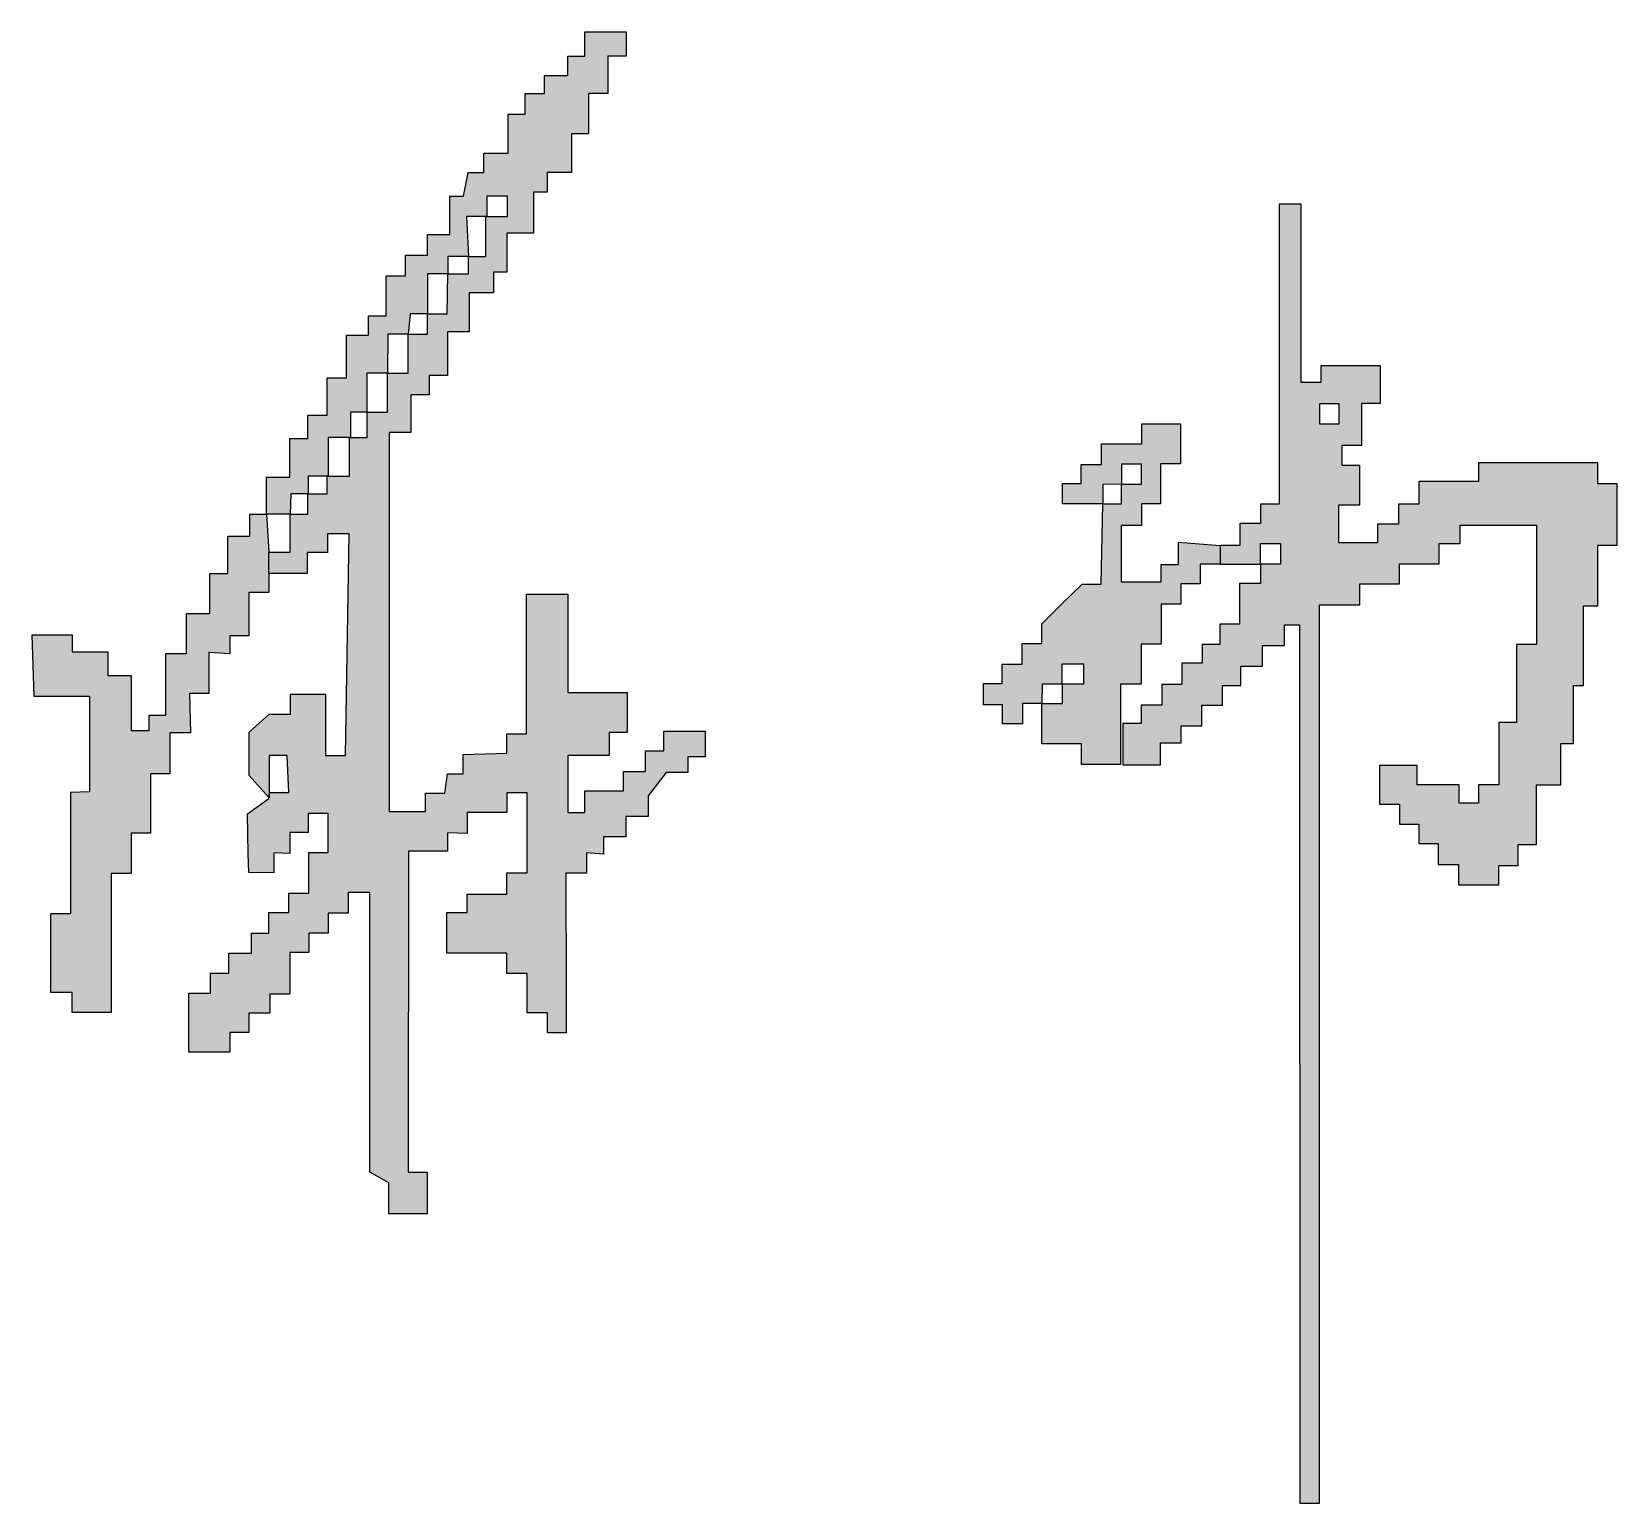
# Model space of a CAD drawing. Header units: inches. Extents: x -1293886 to -986005, y -15154 to 203628.
# Drawn here: x -1237127 to -1236398, y -3708 to -3030 of the extents above; entities that cross this region are included whole.
import ezdxf

# ---------------------------------------------------------------- set-up
doc = ezdxf.new("R2010")
doc.units = ezdxf.units.IN
doc.header["$LTSCALE"] = 100
doc.header["$MEASUREMENT"] = 0
doc.layers.get('0').update_dxf_attribs({"color": 252})

# ---------------------------------------------------------------- blocks, each defined once
blk = doc.blocks.new('XIEWEI')
h = blk.add_hatch(color=4)
h.dxf.hatch_style = 1
h.paths.add_polyline_path([(1960753.29, -660033.59), (1960772.3, -660033.59), (1960772.3, -660022.98), (1960780.68, -660022.98), (1960780.68, -660004.54), (1960753.29, -660004.54), (1960753.29, -659959.28), (1960734.29, -659959.28), (1960734.29, -660023.54), (1960725.35, -660023.54), (1960725.35, -660032.48), (1960705.22, -660033.04), (1960705.22, -660041.98), (1960697.95, -660041.98), (1960696.83, -660050.92), (1960687.89, -660050.92), (1960687.89, -660059.3), (1960671.12, -660059.3), (1960671.12, -659884.96), (1960681.18, -659884.96), (1960681.18, -659867.64), (1960689.57, -659867.64), (1960689.57, -659858.7), (1960697.95, -659858.7), (1960697.95, -659838.59), (1960708.02, -659838.59), (1960708.02, -659820.71), (1960719.2, -659820.71), (1960719.2, -659811.21), (1960725.35, -659811.21), (1960725.35, -659793.33), (1960737.64, -659793.33), (1960737.64, -659774.33), (1960743.79, -659774.33), (1960743.79, -659765.39), (1960754.97, -659765.39), (1960754.97, -659747.51), (1960762.8, -659747.51), (1960762.8, -659729.07), (1960771.74, -659729.07), (1960771.74, -659711.75), (1960780.13, -659711.75), (1960780.13, -659700.57), (1960761.12, -659700.57), (1960761.12, -659711.75), (1960753.29, -659711.75), (1960753.29, -659720.69), (1960742.67, -659720.69), (1960742.67, -659729.07), (1960733.73, -659729.07), (1960733.73, -659738.57), (1960725.9, -659738.57), (1960725.9, -659756.45), (1960714.72, -659756.45), (1960714.72, -659765.39), (1960707.46, -659765.39), (1960705.35, -659776.2), (1960699.01, -659776.2), (1960699.01, -659793.94), (1960688.87, -659793.94), (1960688.87, -659803.44), (1960678.73, -659803.44), (1960678.73, -659812.95), (1960669.85, -659812.95), (1960669.85, -659831.33), (1960661.61, -659831.33), (1960661.61, -659840.2), (1960651.47, -659840.2), (1960651.47, -659859.84), (1960642.59, -659859.84), (1960642.59, -659876.95), (1960633.72, -659876.95), (1960633.72, -659887.72), (1960625.47, -659887.72), (1960625.47, -659905.47), (1960614.7, -659905.47), (1960614.7, -659922.58), (1960625.66, -659922.58), (1960625.88, -659913.17), (1960633.85, -659913.17), (1960633.85, -659905.11), (1960643.15, -659905.11), (1960643.15, -659887.2), (1960653.34, -659887.2), (1960653.34, -659875.56), (1960660.88, -659875.56), (1960660.88, -659857.65), (1960670.46, -659857.65), (1960670.62, -659839.74), (1960679.86, -659839.74), (1960680.81, -659830.34), (1960688.82, -659830.34), (1960688.79, -659811.98), (1960698.22, -659811.98), (1960698.09, -659803.92), (1960707.63, -659803.92), (1960706.73, -659785.56), (1960716.14, -659785.56), (1960716.14, -659776.16), (1960725.55, -659776.16), (1960725.55, -659785.56), (1960715.69, -659785.56), (1960715.69, -659803.92), (1960707.63, -659803.92), (1960707.63, -659811.98), (1960698.22, -659811.98), (1960697.78, -659830.34), (1960688.82, -659830.34), (1960688.82, -659839.74), (1960679.86, -659839.74), (1960679.86, -659857.65), (1960670.46, -659857.65), (1960670.46, -659875.56), (1960661.05, -659875.56), (1960661.05, -659887.2), (1960652.99, -659887.2), (1960652.99, -659905.11), (1960642.68, -659905.11), (1960642.68, -659913.17), (1960633.72, -659913.17), (1960633.72, -659922.58), (1960625.66, -659922.58), (1960625.66, -659940.04), (1960615.89, -659940.04), (1960615.89, -659949.91), (1960633.46, -659949.91), (1960633.46, -659940.23), (1960642.78, -659940.23), (1960642.78, -659931.62), (1960652.83, -659931.62), (1960651.01, -660033.55), (1960641.85, -660033.55), (1960641.85, -660005.34), (1960625.83, -660005.34), (1960625.83, -660014.49), (1960615.91, -660014.49), (1960606.76, -660022.88), (1960606.76, -660042.71), (1960615.91, -660052.98), (1960615.91, -660033.55), (1960624.31, -660033.55), (1960625.02, -660050.64), (1960616.06, -660050.64), (1960615.89, -660053.39), (1960605.99, -660060.41), (1960606.3, -660078.59), (1960606.69, -660087.4), (1960618.11, -660087.53), (1960618.17, -660078.34), (1960625.47, -660078.59), (1960625.47, -660069.01), (1960633.9, -660069.01), (1960633.9, -660060.19), (1960643.1, -660060.19), (1960643.1, -660078.2), (1960634.29, -660078.2), (1960634.29, -660096.97), (1960625.08, -660096.97), (1960625.08, -660105.78), (1960615.89, -660105.78), (1960615.89, -660115.36), (1960607.84, -660115.36), (1960607.84, -660124.56), (1960597.49, -660124.56), (1960597.49, -660133.75), (1960589.06, -660133.75), (1960589.06, -660142.95), (1960579.09, -660142.95), (1960579.09, -660170.14), (1960597.87, -660170.14), (1960597.87, -660160.95), (1960606.69, -660160.95), (1960606.69, -660152.14), (1960616.27, -660152.14), (1960616.27, -660143.33), (1960625.47, -660143.33), (1960625.47, -660124.17), (1960634.29, -660124.17), (1960634.29, -660115.36), (1960643.1, -660115.36), (1960643.1, -660106.17), (1960652.3, -660106.17), (1960652.3, -660096.59), (1960662.26, -660096.59), (1960662.26, -660225.31), (1960671.07, -660230.25), (1960671.07, -660244.47), (1960688.71, -660244.47), (1960688.71, -660225.31), (1960679.89, -660225.31), (1960680, -660077.56), (1960697.97, -660077.56), (1960697.97, -660069.18), (1960707.07, -660069.42), (1960707.07, -660059.84), (1960725.28, -660059.84), (1960725.28, -660050.74), (1960734.62, -660050.74), (1960734.62, -660087.61), (1960725.28, -660087.61), (1960725.28, -660097.43), (1960707.07, -660097.43), (1960707.07, -660105.81), (1960697.73, -660105.81), (1960697.73, -660124.49), (1960725.28, -660124.49), (1960725.28, -660133.82), (1960734.62, -660133.82), (1960734.62, -660142.92), (1960734.62, -660152.02), (1960743.96, -660152.02), (1960743.96, -660161.12), (1960752.64, -660161.12), (1960752.58, -660142.69), (1960752.4, -660087.65), (1960761.91, -660087.65), (1960761.91, -660078.42), (1960769.77, -660078.93), (1960769.77, -660071.05), (1960780.02, -660071.05), (1960780.02, -660061.59), (1960790.28, -660061.59), (1960790.28, -660052.13), (1960798.57, -660041.42), (1960808.63, -660041.42), (1960808.63, -660034.15), (1960816.46, -660034.15), (1960816.46, -660022.42), (1960797.45, -660022.42), (1960797.45, -660031.36), (1960789.07, -660031.36), (1960789.07, -660040.86), (1960779.01, -660040.86), (1960779.01, -660049.8), (1960761.12, -660049.8), (1960761.12, -660059.86), (1960753.29, -660059.86)])
h = blk.add_hatch(color=4)
h.dxf.hatch_style = 1
h.paths.add_polyline_path([(1961081.15, -659936.02), (1961081.15, -659945.54), (1961071.93, -659945.54), (1961071.93, -659954.51), (1961062.31, -659954.51), (1961062.31, -659973.15), (1961053.33, -659973.15), (1961053.33, -659982.5), (1961045.1, -659982.5), (1961045.1, -659991.1), (1961035.74, -659991.1), (1961035.74, -660000.9), (1961026.53, -660000.9), (1961026.53, -660010.4), (1961017.03, -660010.4), (1961017.03, -660018.84), (1961008.58, -660018.84), (1961008.58, -660037.84), (1961026, -660037.84), (1961026, -660027.81), (1961035.5, -660027.81), (1961035.5, -660019.9), (1961045, -660019.9), (1961045, -660010.4), (1961054.5, -660010.4), (1961054.5, -660001.43), (1961062.95, -660001.43), (1961062.95, -659992.47), (1961072.97, -659992.47), (1961072.97, -659982.97), (1961083, -659982.97), (1961083, -659973.47), (1961089.86, -659973.47), (1961090.01, -660377.62), (1961099.07, -660377.62), (1961099.07, -659964.27), (1961117.74, -659964.27), (1961117.74, -659954.6), (1961135.92, -659954.6), (1961135.92, -659945.32), (1961154.1, -659945.32), (1961154.1, -659936.04), (1961163.77, -659936.04), (1961163.77, -659927.54), (1961198.96, -659927.54), (1961198.96, -659982.44), (1961189.68, -659982.44), (1961189.68, -660018.39), (1961181.56, -660018.39), (1961181.56, -660047), (1961172.28, -660047), (1961172.28, -660055.51), (1961163.38, -660055.51), (1961163.38, -660047), (1961144.04, -660047), (1961144.04, -660038.11), (1961126.64, -660038.11), (1961126.64, -660055.89), (1961135.92, -660055.89), (1961135.92, -660065.17), (1961144.81, -660065.17), (1961144.81, -660074.06), (1961153.71, -660074.06), (1961153.71, -660083.73), (1961162.99, -660083.73), (1961162.99, -660093.01), (1961181.56, -660093.01), (1961181.56, -660084.11), (1961190.45, -660084.11), (1961190.45, -660074.45), (1961198.96, -660074.45), (1961198.96, -660057.44), (1961198.96, -660047), (1961210.18, -660047), (1961210.18, -660037.72), (1961210.18, -660028.06), (1961215.98, -660028.06), (1961215.98, -660001.38), (1961220.62, -660001.38), (1961220.62, -659982.44), (1961220.62, -659972), (1961220.62, -659964.65), (1961227.19, -659964.65), (1961227.19, -659936.82), (1961236.09, -659936.82), (1961236.09, -659908.6), (1961227.19, -659908.6), (1961227.19, -659898.93), (1961172.28, -659898.93), (1961172.28, -659907.44), (1961144.81, -659907.44), (1961144.81, -659917.87), (1961135.53, -659917.87), (1961135.53, -659927.15), (1961125.86, -659927.15), (1961125.86, -659935.66), (1961108.07, -659935.66), (1961108.07, -659918.26), (1961117.74, -659918.26), (1961117.74, -659900.09), (1961109.59, -659900.09), (1961109.59, -659890.72), (1961118.6, -659890.72), (1961118.6, -659880.43), (1961118.6, -659871.43), (1961127.18, -659871.43), (1961127.18, -659854.28), (1961108.74, -659854.28), (1961099.73, -659854.28), (1961099.73, -659861.99), (1961090.71, -659861.99), (1961090.71, -659779.94), (1961080.56, -659779.94), (1961080.56, -659917.88), (1961071.93, -659917.88), (1961071.93, -659926.81), (1961062.42, -659926.81), (1961062.42, -659936.92), (1961053.49, -659936.92), (1961053.49, -659945.54), (1961071.93, -659945.54), (1961071.93, -659936.02)])
h.paths.add_polyline_path([(1961099.14, -659880.99), (1961099.14, -659871.84), (1961108.11, -659871.84), (1961108.11, -659880.99)], flags=16)
h = blk.add_hatch(color=4)
h.dxf.hatch_style = 1
h.paths.add_polyline_path([(1960998.68, -659954.7), (1960989.9, -659954.7), (1960980.59, -659963.77), (1960971.45, -659972.97), (1960971.45, -659982.12), (1960962.3, -659982.12), (1960962.3, -659991.59), (1960953.16, -659991.59), (1960953.16, -660000.4), (1960944.52, -660000.4), (1960944.52, -660010.21), (1960953.33, -660010.21), (1960953.33, -660019.01), (1960962.47, -660019.01), (1960962.47, -660009.72), (1960971.46, -660009.72), (1960971.59, -660000.68), (1960980.64, -660000.68), (1960980.64, -659991.48), (1960990.76, -659991.48), (1960990.76, -660000.62), (1960980.94, -660000.62), (1960980.94, -660009.72), (1960971.46, -660009.72), (1960971.46, -660028.23), (1960989.64, -660028.23), (1960989.64, -660037.68), (1961007.61, -660037.68), (1961007.61, -660000.79), (1961017.04, -660000.79), (1961017.04, -659982.33), (1961026.29, -659982.33), (1961026.29, -659963.97), (1961035.28, -659963.97), (1961035.28, -659954.55), (1961044.26, -659954.55), (1961044.26, -659945.54), (1961053.49, -659945.54), (1961053.49, -659936.92), (1961034.27, -659935.36), (1961034.27, -659945.73), (1961026.34, -659945.73), (1961026.34, -659953.66), (1961017.8, -659953.66), (1961007.86, -659953.66), (1961007.86, -659945.12), (1961007.86, -659927.78), (1961017.26, -659927.78), (1961017.26, -659917.8), (1961026.04, -659917.8), (1961026.04, -659899.33), (1961035.13, -659899.33), (1961035.13, -659881.02), (1961017.42, -659881.02), (1961017.42, -659890.25), (1961008.03, -659890.25), (1960998.79, -659890.25), (1960998.79, -659899.64), (1960989.55, -659899.64), (1960989.55, -659908.41), (1960980.93, -659908.41), (1960980.93, -659917.73), (1960999.43, -659917.73), (1960999.43, -659908.84), (1961007.98, -659908.78), (1961008.05, -659899.55), (1961017.18, -659899.55), (1961017.18, -659908.78), (1961007.98, -659908.78), (1961007.98, -659917.73), (1960999.43, -659917.73)])
h = blk.add_hatch(color=4)
h.dxf.hatch_style = 1
h.paths.add_polyline_path([(1960561.39, -660042.07), (1960570.25, -660042.07), (1960570.25, -660023.11), (1960579.74, -660023.11), (1960579.3, -660005.12), (1960588.27, -660005.12), (1960588.27, -659986.12), (1960597.95, -659986.83), (1960597.95, -659978.59), (1960606.56, -659978.59), (1960606.56, -659958.51), (1960615.89, -659958.51), (1960615.89, -659949.91), (1960615.89, -659940.04), (1960614.7, -659922.58), (1960607.09, -659922.58), (1960607.09, -659932.72), (1960596.95, -659932.72), (1960596.95, -659949.82), (1960588.71, -659949.82), (1960588.71, -659968.2), (1960577.93, -659968.2), (1960577.93, -659986.58), (1960568.42, -659986.58), (1960568.42, -659997.35), (1960568.42, -660015.09), (1960560.81, -660015.09), (1960560.81, -660022.07), (1960552.57, -660022.07), (1960552.57, -659996.72), (1960541.8, -659996.72), (1960541.8, -659985.94), (1960525.32, -659985.94), (1960525.32, -659978.01), (1960506.74, -659978.01), (1960507.66, -660006.34), (1960533.26, -660006.34), (1960533.26, -660050.22), (1960524.57, -660050.57), (1960524.57, -660106.42), (1960515.59, -660106.42), (1960515.54, -660142.61), (1960525.35, -660142.61), (1960525.35, -660151.77), (1960543.37, -660151.77), (1960543.37, -660087.91), (1960552.54, -660087.91), (1960552.54, -660069.26), (1960561.39, -660069.26)])
at = {"color": 4}
for points in [[(1960506.74, -659978.01), (1960525.32, -659978.01), (1960525.32, -659985.94), (1960541.8, -659985.94), (1960541.8, -659996.72), (1960552.57, -659996.72), (1960552.57, -660022.07), (1960560.81, -660022.07), (1960560.81, -660015.09), (1960568.42, -660015.09), (1960568.42, -659997.35), (1960568.42, -659986.58), (1960577.93, -659986.58), (1960577.93, -659968.2), (1960588.71, -659968.2), (1960588.71, -659949.82), (1960596.95, -659949.82), (1960596.95, -659932.72), (1960607.09, -659932.72), (1960607.09, -659922.58), (1960614.7, -659922.58), (1960614.7, -659905.47), (1960625.47, -659905.47), (1960625.47, -659887.72), (1960633.72, -659887.72), (1960633.72, -659876.95), (1960642.59, -659876.95), (1960642.59, -659859.84), (1960651.47, -659859.84), (1960651.47, -659840.2), (1960661.61, -659840.2), (1960661.61, -659831.33), (1960669.85, -659831.33), (1960669.85, -659812.95), (1960678.73, -659812.95), (1960678.73, -659803.44), (1960688.87, -659803.44), (1960688.87, -659793.94), (1960699.01, -659793.94), (1960699.01, -659776.2), (1960705.35, -659776.2), (1960707.46, -659765.39), (1960714.72, -659765.39), (1960714.72, -659756.45), (1960725.9, -659756.45), (1960725.9, -659738.57), (1960733.73, -659738.57), (1960733.73, -659729.07), (1960742.67, -659729.07), (1960742.67, -659720.69), (1960753.29, -659720.69), (1960753.29, -659711.75), (1960761.12, -659711.75), (1960761.12, -659700.57), (1960780.13, -659700.57), (1960780.13, -659711.75), (1960771.74, -659711.75), (1960771.74, -659729.07), (1960762.8, -659729.07), (1960762.8, -659747.51), (1960754.97, -659747.51), (1960754.97, -659765.39), (1960743.79, -659765.39), (1960743.79, -659774.33), (1960737.64, -659774.33), (1960737.64, -659793.33), (1960725.35, -659793.33), (1960725.35, -659811.21), (1960719.2, -659811.21), (1960719.2, -659820.71), (1960708.02, -659820.71), (1960708.02, -659838.59), (1960697.95, -659838.59), (1960697.95, -659858.7), (1960689.57, -659858.7), (1960689.57, -659867.64), (1960681.18, -659867.64), (1960681.18, -659884.96), (1960671.12, -659884.96), (1960671.12, -660059.3), (1960687.89, -660059.3), (1960687.89, -660050.92), (1960696.83, -660050.92), (1960697.95, -660041.98), (1960705.22, -660041.98), (1960705.22, -660033.04), (1960725.35, -660032.48), (1960725.35, -660023.54), (1960734.29, -660023.54), (1960734.29, -659959.28), (1960753.29, -659959.28), (1960753.29, -660004.54), (1960780.68, -660004.54), (1960780.68, -660022.98), (1960772.3, -660022.98), (1960772.3, -660033.59), (1960753.29, -660033.59), (1960753.29, -660059.86), (1960761.12, -660059.86), (1960761.12, -660049.8), (1960779.01, -660049.8), (1960779.01, -660040.86), (1960789.07, -660040.86), (1960789.07, -660031.36), (1960797.45, -660031.36), (1960797.45, -660022.42), (1960816.46, -660022.42), (1960816.46, -660034.15), (1960808.63, -660034.15), (1960808.63, -660041.42), (1960798.57, -660041.42), (1960790.28, -660052.13), (1960790.28, -660061.59), (1960780.02, -660061.59), (1960780.02, -660071.05), (1960769.77, -660071.05), (1960769.77, -660078.93), (1960761.91, -660078.42), (1960761.91, -660087.65), (1960752.4, -660087.65), (1960752.58, -660142.69), (1960752.64, -660161.12), (1960743.96, -660161.12), (1960743.96, -660152.02), (1960734.62, -660152.02), (1960734.62, -660142.92), (1960734.62, -660133.82), (1960725.28, -660133.82), (1960725.28, -660124.49), (1960697.73, -660124.49), (1960697.73, -660105.81), (1960707.07, -660105.81), (1960707.07, -660097.43), (1960725.28, -660097.43), (1960725.28, -660087.61), (1960734.62, -660087.61), (1960734.62, -660050.74), (1960725.28, -660050.74), (1960725.28, -660059.84), (1960707.07, -660059.84), (1960707.07, -660069.42), (1960697.97, -660069.18), (1960697.97, -660077.56), (1960680, -660077.56), (1960679.89, -660225.31), (1960688.71, -660225.31), (1960688.71, -660244.47), (1960671.07, -660244.47), (1960671.07, -660230.25), (1960662.26, -660225.31), (1960662.26, -660096.59), (1960652.3, -660096.59), (1960652.3, -660106.17), (1960643.1, -660106.17), (1960643.1, -660115.36), (1960634.29, -660115.36), (1960634.29, -660124.17), (1960625.47, -660124.17), (1960625.47, -660143.33), (1960616.27, -660143.33), (1960616.27, -660152.14), (1960606.69, -660152.14), (1960606.69, -660160.95), (1960597.87, -660160.95), (1960597.87, -660170.14), (1960579.09, -660170.14), (1960579.09, -660142.95), (1960589.06, -660142.95), (1960589.06, -660133.75), (1960597.49, -660133.75), (1960597.49, -660124.56), (1960607.84, -660124.56), (1960607.84, -660115.36), (1960615.89, -660115.36), (1960615.89, -660105.78), (1960625.08, -660105.78), (1960625.08, -660096.97), (1960634.29, -660096.97), (1960634.29, -660078.2), (1960643.1, -660078.2), (1960643.1, -660060.19), (1960633.9, -660060.19), (1960633.9, -660069.01), (1960625.47, -660069.01), (1960625.47, -660078.59), (1960618.17, -660078.34), (1960618.11, -660087.53), (1960606.69, -660087.4), (1960606.69, -660087.4), (1960606.3, -660078.59), (1960605.99, -660060.41), (1960615.89, -660053.39), (1960615.89, -660053.39), (1960616.06, -660050.64), (1960625.02, -660050.64), (1960624.31, -660033.55), (1960615.91, -660033.55), (1960615.91, -660052.98), (1960606.76, -660042.71), (1960606.76, -660022.88), (1960615.91, -660014.49), (1960625.83, -660014.49), (1960625.83, -660005.34), (1960641.85, -660005.34), (1960641.85, -660033.55), (1960641.85, -660033.55), (1960641.85, -660033.55), (1960651.01, -660033.55), (1960651.01, -660033.55), (1960651.01, -660033.55)], [(1960615.89, -659949.91), (1960615.89, -659940.04), (1960625.66, -659940.04), (1960625.66, -659922.58), (1960633.72, -659922.58), (1960633.72, -659913.17), (1960642.68, -659913.17), (1960642.68, -659905.11), (1960652.99, -659905.11), (1960652.99, -659887.2), (1960661.05, -659887.2), (1960661.05, -659875.56), (1960670.46, -659875.56), (1960670.46, -659857.65), (1960679.86, -659857.65), (1960679.86, -659839.74), (1960688.82, -659839.74), (1960688.82, -659830.34), (1960697.78, -659830.34), (1960698.22, -659811.98), (1960707.63, -659811.98), (1960707.63, -659803.92), (1960715.69, -659803.92), (1960715.69, -659785.56), (1960725.55, -659785.56), (1960725.55, -659776.16), (1960716.14, -659776.16), (1960716.14, -659785.56), (1960706.73, -659785.56), (1960707.63, -659803.92), (1960698.09, -659803.92), (1960698.22, -659811.98), (1960688.79, -659811.98), (1960688.82, -659830.34), (1960680.81, -659830.34), (1960679.86, -659839.74), (1960670.62, -659839.74), (1960670.46, -659857.65), (1960660.88, -659857.65), (1960660.88, -659875.56), (1960653.34, -659875.56), (1960653.34, -659887.2), (1960643.15, -659887.2), (1960643.15, -659905.11), (1960633.85, -659905.11), (1960633.85, -659913.17), (1960625.88, -659913.17), (1960625.66, -659922.58), (1960614.7, -659922.58), (1960615.89, -659940.04)], [(1961090.01, -660377.62), (1961099.07, -660377.62), (1961099.07, -659964.27), (1961117.74, -659964.27), (1961117.74, -659954.6), (1961135.92, -659954.6), (1961135.92, -659945.32), (1961154.1, -659945.32), (1961154.1, -659936.04), (1961163.77, -659936.04), (1961163.77, -659927.54), (1961198.96, -659927.54), (1961198.96, -659982.44), (1961189.68, -659982.44), (1961189.68, -660018.39), (1961181.56, -660018.39), (1961181.56, -660047), (1961172.28, -660047), (1961172.28, -660055.51), (1961163.38, -660055.51), (1961163.38, -660047), (1961144.04, -660047), (1961144.04, -660038.11), (1961126.64, -660038.11), (1961126.64, -660055.89), (1961135.92, -660055.89), (1961135.92, -660065.17), (1961144.81, -660065.17), (1961144.81, -660074.06), (1961153.71, -660074.06), (1961153.71, -660083.73), (1961162.99, -660083.73), (1961162.99, -660093.01), (1961181.56, -660093.01), (1961181.56, -660084.11), (1961190.45, -660084.11), (1961190.45, -660074.45), (1961198.96, -660074.45), (1961198.96, -660057.44), (1961198.96, -660047), (1961210.18, -660047), (1961210.18, -660037.72), (1961210.18, -660028.06), (1961215.98, -660028.06), (1961215.98, -660001.38), (1961220.62, -660001.38), (1961220.62, -659982.44), (1961220.62, -659972), (1961220.62, -659964.65), (1961227.19, -659964.65), (1961227.19, -659936.82), (1961236.09, -659936.82), (1961236.09, -659908.6), (1961227.19, -659908.6), (1961227.19, -659898.93), (1961172.28, -659898.93), (1961172.28, -659907.44), (1961144.81, -659907.44), (1961144.81, -659917.87), (1961135.53, -659917.87), (1961135.53, -659927.15), (1961125.86, -659927.15), (1961125.86, -659935.66), (1961108.07, -659935.66), (1961108.07, -659918.26), (1961117.74, -659918.26), (1961117.74, -659900.09), (1961109.59, -659900.09), (1961109.59, -659890.72), (1961118.6, -659890.72), (1961118.6, -659880.43), (1961118.6, -659871.43), (1961127.18, -659871.43), (1961127.18, -659854.28), (1961108.74, -659854.28), (1961099.73, -659854.28), (1961099.73, -659861.99), (1961090.71, -659861.99), (1961090.71, -659779.94), (1961080.56, -659779.94), (1961080.56, -659917.88), (1961071.93, -659917.88), (1961071.93, -659926.81), (1961062.42, -659926.81), (1961062.42, -659936.92), (1961053.49, -659936.92), (1961053.49, -659945.54), (1961071.93, -659945.54), (1961071.93, -659936.02), (1961081.15, -659936.02), (1961081.15, -659945.54), (1961071.93, -659945.54), (1961071.93, -659954.51), (1961062.31, -659954.51), (1961062.31, -659973.15), (1961053.33, -659973.15), (1961053.33, -659982.5), (1961045.1, -659982.5), (1961045.1, -659991.1), (1961035.74, -659991.1), (1961035.74, -660000.9), (1961026.53, -660000.9), (1961026.53, -660010.4), (1961017.03, -660010.4), (1961017.03, -660018.84), (1961008.58, -660018.84), (1961008.58, -660037.84), (1961026, -660037.84), (1961026, -660027.81), (1961035.5, -660027.81), (1961035.5, -660019.9), (1961045, -660019.9), (1961045, -660010.4), (1961054.5, -660010.4), (1961054.5, -660001.43), (1961062.95, -660001.43), (1961062.95, -659992.47), (1961072.97, -659992.47), (1961072.97, -659982.97), (1961083, -659982.97), (1961083, -659973.47), (1961089.86, -659973.47), (1961090.01, -660377.62)], [(1961099.14, -659872.02), (1961099.14, -659880.99), (1961108.11, -659880.99), (1961108.11, -659871.84), (1961099.14, -659871.84)], [(1960999.43, -659917.73), (1960980.93, -659917.73), (1960980.93, -659908.41), (1960989.55, -659908.41), (1960989.55, -659899.64), (1960998.79, -659899.64), (1960998.79, -659890.25), (1961008.03, -659890.25), (1961017.42, -659890.25), (1961017.42, -659881.02), (1961035.13, -659881.02), (1961035.13, -659899.33), (1961026.04, -659899.33), (1961026.04, -659917.8), (1961017.26, -659917.8), (1961017.26, -659927.78), (1961007.86, -659927.78), (1961007.86, -659945.12), (1961007.86, -659953.66), (1961017.8, -659953.66), (1961026.34, -659953.66), (1961026.34, -659945.73), (1961034.27, -659945.73), (1961034.27, -659935.36), (1961053.49, -659936.92), (1961053.49, -659945.54), (1961044.26, -659945.54), (1961044.26, -659954.55), (1961035.28, -659954.55), (1961035.28, -659963.97), (1961026.29, -659963.97), (1961026.29, -659982.33), (1961017.04, -659982.33), (1961017.04, -660000.79), (1961007.61, -660000.79), (1961007.61, -660037.68), (1960989.64, -660037.68), (1960989.64, -660028.23), (1960971.46, -660028.23), (1960971.46, -660009.72), (1960980.94, -660009.72), (1960980.94, -660000.62), (1960990.76, -660000.62), (1960990.76, -659991.48), (1960980.87, -659991.48), (1960980.64, -659991.48), (1960980.64, -660000.68), (1960971.59, -660000.68), (1960971.46, -660009.72), (1960962.47, -660009.72), (1960962.47, -660019.01), (1960953.33, -660019.01), (1960953.33, -660010.21), (1960944.52, -660010.21), (1960944.52, -660000.4), (1960953.16, -660000.4), (1960953.16, -659991.59), (1960962.3, -659991.59), (1960962.3, -659982.12), (1960971.45, -659982.12), (1960971.45, -659972.97), (1960980.59, -659963.77), (1960980.59, -659963.77), (1960989.9, -659954.7), (1960998.68, -659954.7), (1960999.43, -659917.73)], [(1961007.98, -659908.78), (1961017.18, -659908.78), (1961017.18, -659899.55), (1961008.05, -659899.55), (1961007.98, -659908.78)], [(1960999.43, -659908.84), (1960999.43, -659917.73), (1961007.98, -659917.73), (1961007.98, -659908.78), (1960999.43, -659908.84)], [(1960651.01, -660033.55), (1960652.83, -659931.62), (1960642.78, -659931.62), (1960642.78, -659940.23), (1960633.46, -659940.23), (1960633.46, -659949.91), (1960615.89, -659949.91), (1960615.89, -659958.51), (1960606.56, -659958.51), (1960606.56, -659978.59), (1960597.95, -659978.59), (1960597.95, -659986.83), (1960588.27, -659986.12), (1960588.27, -660005.12), (1960579.3, -660005.12), (1960579.74, -660023.11), (1960570.25, -660023.11), (1960570.25, -660042.07), (1960561.39, -660042.07), (1960561.39, -660069.26), (1960552.54, -660069.26), (1960552.54, -660087.91), (1960543.37, -660087.91), (1960543.37, -660151.77), (1960525.35, -660151.77), (1960525.35, -660142.61), (1960515.54, -660142.61), (1960515.59, -660106.42)], [(1960506.74, -659978.01), (1960507.66, -660006.34), (1960533.26, -660006.34), (1960533.26, -660050.22), (1960524.57, -660050.57), (1960524.57, -660106.42), (1960515.59, -660106.42)]]:
    blk.add_lwpolyline(points, dxfattribs=at)

msp = doc.modelspace()

# ---------------------------------------------------------------- block references
at = {"color": 4}
msp.add_blockref('XIEWEI', (-3197634.19, 656670.12), dxfattribs=at)

doc.saveas('drawing.dxf')
